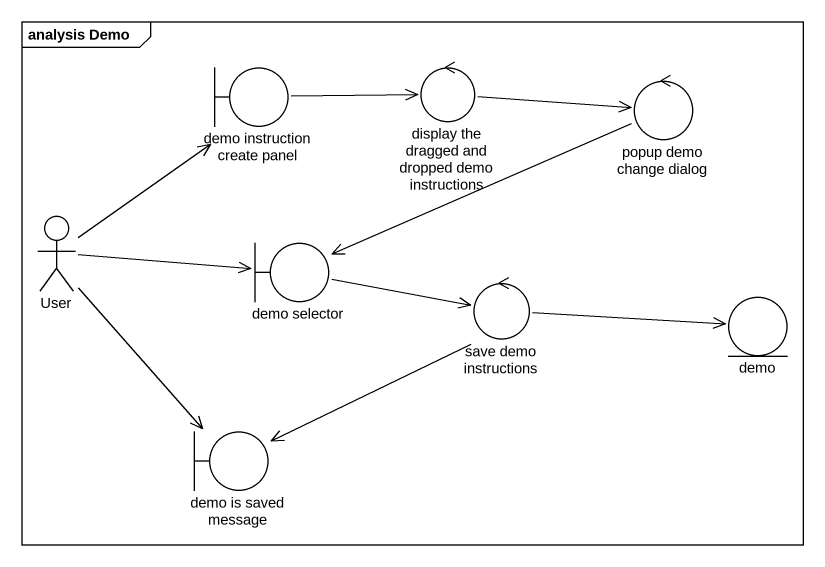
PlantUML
@startuml
mainframe analysis Demo
boundary "demo instruction create panel" as demo_instruction_create
control "display the dragged and dropped demo instructions" as display_the_dragged_and
control "popup demo change dialog" as popup_demo_change_dialog
actor User
boundary "demo selector" as demo_selector
control "save demo instructions" as save_demo_instructions
entity demo
boundary "demo is saved message" as demo_is_saved_message
demo_instruction_create -right-> display_the_dragged_and
display_the_dragged_and -right-> popup_demo_change_dialog
popup_demo_change_dialog -left-> demo_selector
User -up-> demo_instruction_create
User -right-> demo_selector
User --> demo_is_saved_message
demo_selector -right-> save_demo_instructions
save_demo_instructions -right-> demo
save_demo_instructions --> demo_is_saved_message
@enduml
